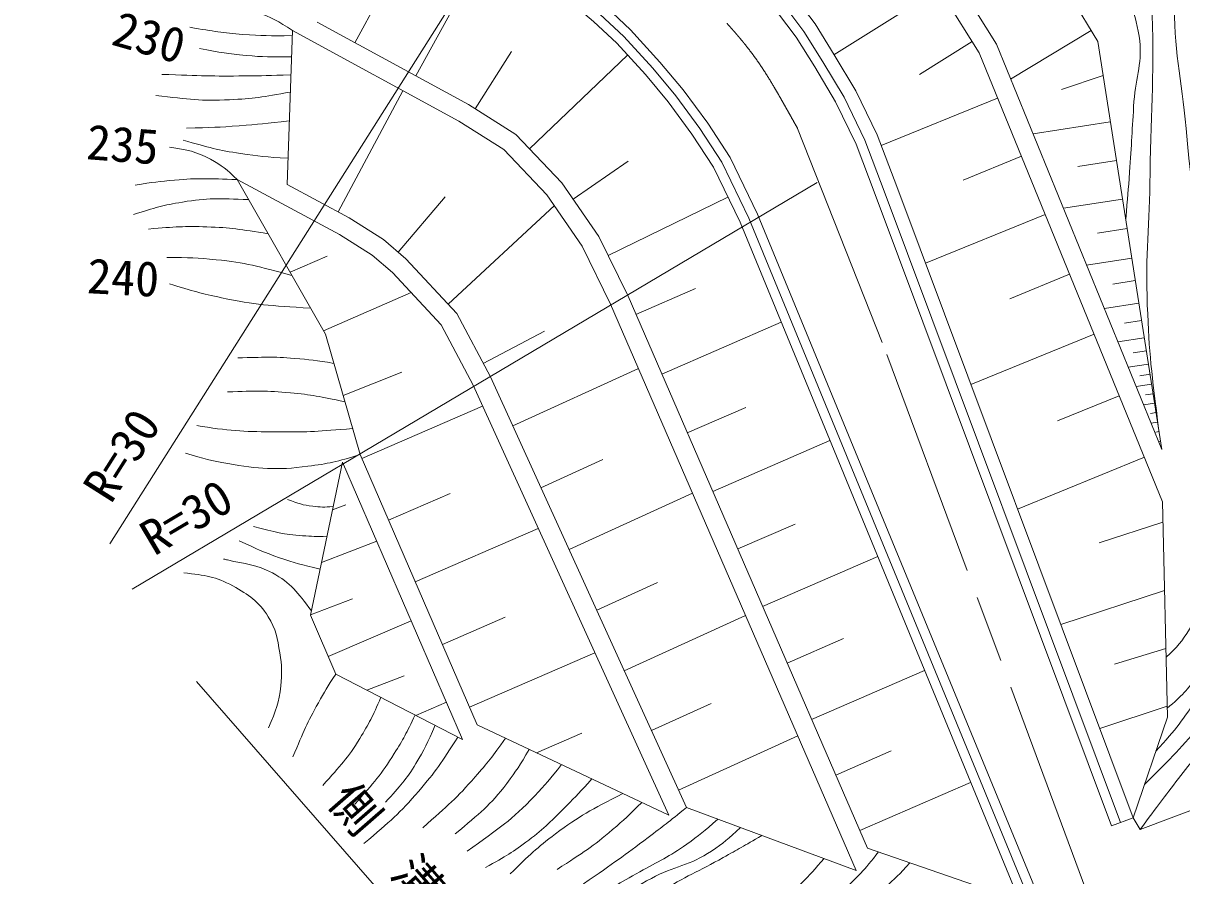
# Model space of a CAD drawing. Units: millimetres, scale not verified. Extents: x 40000 to 680000, y 20000 to 380000.
# Drawn here: x 482858 to 543250, y 242863 to 287292 of the extents above; entities that cross this region are included whole.
import ezdxf
from ezdxf.enums import TextEntityAlignment as Align

# ---------------------------------------------------------------- set-up
doc = ezdxf.new("R2010")
doc.units = ezdxf.units.MM
doc.header["$LTSCALE"] = 1000
doc.linetypes.add('CHAIN', pattern=[18.5, 12, -1.5, 3.5, -1.5])
for name, color, linetype, lineweight in [('M-BGD', 7, 'Continuous', 13), ('M-BMK', 2, 'CHAIN', 13), ('M-STR-HTXT', 7, 'Continuous', 13)]:
    doc.layers.add(name, color=color, linetype=linetype, lineweight=lineweight)
doc.styles.add('ＭＳ ゴシック', font='')
doc.styles.get('ＭＳ ゴシック').set_extended_font_data('MS Gothic')

msp = doc.modelspace()

# ---------------------------------------------------------------- linework, layer by layer
at = {"layer": 'M-BGD'}
for p, q in [((503329, 284540), (506793, 290902)), ((536664, 289984), (538865, 286332)), ((500148, 286272), (501881, 289453)), ((530603, 289078), (525116, 285643)), ((496896, 286905), (496613, 278884)), ((538521, 286903), (534329, 284377)), ((532320, 286334), (529577, 284617)), ((538865, 286332), (542212, 265079)), ((506422, 282825), (508312, 285815)), ((509252, 280741), (514364, 285631)), ((539142, 284573), (536975, 283833)), ((499269, 277462), (502649, 283772)), ((533651, 283392), (527585, 280914)), ((539523, 282156), (535496, 281522)), ((534890, 280359), (531857, 279120)), ((511524, 278128), (514384, 280096)), ((539840, 280142), (537826, 279825)), ((494015, 279141), (498619, 271084)), ((502398, 275366), (504851, 278238)), ((513351, 275186), (519590, 278232)), ((540157, 278129), (537080, 277644)), ((505013, 272645), (510544, 277789)), ((536129, 277326), (529895, 274779)), ((540399, 276590), (538861, 276348)), ((496768, 274323), (498695, 275159)), ((540642, 275051), (538290, 274681)), ((537403, 274209), (534285, 272935)), ((540827, 273875), (539651, 273690)), ((498514, 271268), (503084, 273250)), ((514797, 272117), (517910, 273467)), ((541012, 272700), (539215, 272417)), ((541154, 271801), (540255, 271659)), ((506840, 269561), (510024, 271246)), ((516147, 269004), (522373, 271705)), ((498619, 271084), (500415, 264809)), ((538676, 271091), (532258, 268470)), ((541295, 270902), (539922, 270686)), ((541403, 270216), (540717, 270108)), ((541511, 269529), (540462, 269364)), ((499531, 267896), (502590, 269112)), ((508376, 266302), (514933, 269291)), ((541594, 269004), (541069, 268922)), ((541677, 268480), (540875, 268353)), ((539987, 267882), (536778, 266571)), ((541754, 267986), (541353, 267923)), ((500504, 264604), (506805, 267337)), ((517473, 265949), (520529, 267274)), ((541832, 267492), (541263, 267402)), ((541910, 266998), (541626, 266953)), ((541988, 266504), (541652, 266451)), ((542066, 266010), (541898, 265984)), ((518798, 262893), (524910, 265544)), ((542143, 265516), (542040, 265500)), ((500415, 264809), (506523, 250729)), ((509843, 263083), (513063, 264550)), ((541298, 264673), (534690, 261974)), ((499498, 264411), (497834, 256443)), ((499498, 264411), (505762, 249970)), ((501896, 261394), (505106, 262786)), ((511310, 259863), (517750, 262798)), ((498979, 261928), (499675, 262194)), ((542243, 262359), (542504, 251131)), ((503288, 258185), (509707, 260969)), ((520100, 259893), (523099, 261194)), ((542268, 261290), (538938, 260214)), ((498408, 259193), (501284, 260293)), ((521401, 256894), (527400, 259496)), ((512751, 256701), (515913, 258142)), ((497829, 256454), (500026, 257294)), ((542351, 257723), (536942, 255963)), ((497834, 256443), (499154, 253375)), ((498759, 254294), (503080, 256153)), ((504707, 254915), (507976, 256334)), ((514192, 253539), (520516, 256421)), ((522678, 253949), (525623, 255226)), ((506125, 251646), (512663, 254482)), ((542420, 254715), (539735, 253888)), ((499154, 253375), (505762, 249970)), ((500768, 252544), (502724, 253292)), ((523955, 251004), (529845, 253559)), ((503330, 251223), (504921, 251908)), ((515607, 250435), (518712, 251850)), ((542490, 251707), (538974, 250537)), ((506523, 250729), (516520, 246019)), ((542504, 251131), (540714, 245890)), ((509611, 249274), (511973, 250299)), ((517022, 247330), (523232, 250160)), ((525209, 248114), (528100, 249367)), ((526463, 245223), (532244, 247731)), ((517437, 246420), (526275, 243143)), ((541075, 245279), (544446, 246539)), ((539590, 245470), (540714, 245890)), ((540714, 245890), (541075, 245279)), ((526861, 244305), (534347, 241722))]:
    msp.add_line(p, q, dxfattribs=at)
for points in [[(473484, 305589), (487306, 299215), (495900, 296623), (507205, 291260), (510692, 289473), (511661, 288826), (512922, 287754), (514159, 286597), (515673, 284939), (516868, 283506), (518131, 281797), (519268, 280043), (520681, 277128), (535140, 242012), (534231, 240240)], [(473693, 306043), (487484, 299683), (496080, 297091), (507426, 291708), (510945, 289905), (511963, 289226), (513255, 288128), (514515, 286948), (516050, 285268), (517262, 283814), (518542, 282082), (519705, 280289), (521137, 277333), (535690, 241989), (534623, 239908)], [(504938, 300389), (508961, 298739), (510937, 297841), (513199, 296661), (515173, 295378), (517597, 293546), (519201, 292091), (520756, 290487), (522084, 288814), (523555, 286853), (524541, 285278), (525645, 283437), (526731, 281192), (527738, 278541), (540058, 245645)], [(504470, 300040), (508763, 298280), (510718, 297391), (512947, 296228), (514885, 294968), (517278, 293161), (518853, 291731), (520380, 290156), (521688, 288509), (523142, 286570), (524114, 285016), (525205, 283199), (526271, 280994), (527270, 278365), (539590, 245470)], [(507816, 299965), (509239, 299382), (511244, 298470), (513553, 297266), (515575, 295951), (518045, 294086), (519688, 292594), (521283, 290949), (522638, 289242), (524132, 287250), (525138, 285643), (526262, 283770), (527374, 281469), (528393, 278789), (540714, 245890)], [(487128, 298746), (495719, 296155), (506984, 290811), (510438, 289041), (511360, 288426), (512589, 287381), (513803, 286245), (515296, 284611), (516475, 283197), (517719, 281512), (518832, 279797), (520224, 276924), (534590, 242035)], [(528580, 294194), (533586, 286197), (542212, 265079)], [(529115, 291454), (532693, 285739), (542243, 262359)], [(496896, 286905), (505562, 282185), (507903, 280705), (510161, 278344), (512000, 275673), (513475, 272652), (526275, 243143)], [(498188, 287340), (506069, 283048), (508541, 281485), (510940, 278977), (512866, 276179), (514384, 273071), (526861, 244305)], [(494015, 279141), (499343, 276288), (501045, 275207), (502111, 274296), (504641, 271576), (506310, 268423), (516520, 246019)], [(496613, 278884), (499848, 277152), (501641, 276013), (502804, 275019), (505463, 272160), (507208, 268865), (517437, 246420)]]:
    msp.add_lwpolyline(points, dxfattribs=at)
for points, knots in [([(530150, 293376), (531234, 293821), (531598, 293930), (532553, 294201), (534293, 294693), (535325, 294841), (537133, 294879), (538142, 294900), (538746, 294914), (539701, 294588), (540310, 294381), (540819, 294361), (541155, 293813), (541503, 293246), (541239, 292779), (541301, 292117), (541437, 290643), (541629, 289827), (541688, 288349), (541827, 284877), (541648, 282927), (541597, 279453), (541558, 276778), (541351, 275278), (541452, 272605), (541549, 270035), (541662, 269122), (542059, 266049)], [0, 0, 0, 0, 1, 1, 1, 2, 2, 2, 3, 3, 3, 4, 4, 4, 5, 5, 5, 6, 6, 6, 7, 7, 7, 8, 8, 8, 9, 9, 9, 9]), ([(531647, 292597), (532197, 292945), (532465, 293038), (533028, 293223), (534349, 293659), (535224, 293418), (536590, 293151), (537512, 292970), (538083, 292774), (538770, 292133), (539396, 291549), (539445, 290978), (539788, 290194), (540382, 288837), (540784, 288070), (541024, 286608), (541240, 285292), (540850, 284534), (540757, 283204), (540658, 281769), (540635, 280963), (540527, 279530), (540455, 278565), (540430, 278256), (540325, 277061)], [0, 0, 0, 0, 1, 1, 1, 2, 2, 2, 3, 3, 3, 4, 4, 4, 5, 5, 5, 6, 6, 6, 7, 7, 7, 8, 8, 8, 8]), ([(542431, 254256), (543036, 254778), (543250, 255087), (543652, 255710), (544597, 257176), (544250, 258371), (544444, 260104), (544899, 264174), (544666, 266496), (544502, 270588), (544326, 274987), (543868, 277428), (543473, 281812), (543235, 284453), (542795, 285923), (542873, 288573), (542914, 289961), (542933, 290483), (543146, 292117)], [0, 0, 0, 0, 1, 1, 1, 2, 2, 2, 3, 3, 3, 4, 4, 4, 5, 5, 5, 6, 6, 6, 6]), ([(491336, 288257), (492965, 288279), (493684, 288391), (495043, 287869), (495805, 287577), (496141, 287419), (496896, 286905)], [0, 0, 0, 0, 1, 1, 1, 2, 2, 2, 2]), ([(491549, 287079), (492844, 286859), (493226, 286790), (494311, 286707), (495315, 286631), (495672, 286631), (496886, 286642)], [0, 0, 0, 0, 1, 1, 1, 2, 2, 2, 2]), ([(542493, 251598), (543262, 252250), (543537, 252551), (544066, 253279), (544887, 254411), (545019, 255254), (545412, 256596), (545842, 258064), (545745, 258964), (545814, 260492), (545941, 263359), (545726, 264970), (545547, 267834), (545259, 272437), (544710, 274989), (544523, 279598), (544444, 281562), (544292, 282680), (544538, 284629), (544671, 285673), (544725, 286069), (545011, 287282)], [0, 0, 0, 0, 1, 1, 1, 2, 2, 2, 3, 3, 3, 4, 4, 4, 5, 5, 5, 6, 6, 6, 7, 7, 7, 7]), ([(492050, 285980), (493179, 285761), (493519, 285693), (494473, 285609), (495397, 285527), (495733, 285529), (496848, 285541)], [0, 0, 0, 0, 1, 1, 1, 2, 2, 2, 2]), ([(490079, 284623), (492159, 284554), (492717, 284521), (494408, 284543), (495348, 284555), (495659, 284559), (496815, 284606)], [0, 0, 0, 0, 1, 1, 1, 2, 2, 2, 2]), ([(541896, 249352), (542983, 250549), (543302, 251001), (544088, 252142), (545633, 254384), (546434, 255795), (547069, 258442), (547449, 260029), (547598, 260954), (547602, 262586), (547608, 265380), (547539, 266961), (547111, 269722), (546852, 271395), (546500, 272294), (546214, 273962), (545856, 276055), (545590, 277239), (545589, 279362), (545589, 281321), (545706, 282094), (546090, 284353)], [0, 0, 0, 0, 1, 1, 1, 2, 2, 2, 3, 3, 3, 4, 4, 4, 5, 5, 5, 6, 6, 6, 7, 7, 7, 7]), ([(489776, 283529), (491539, 283320), (492118, 283230), (493621, 283303), (494864, 283363), (495339, 283434), (496783, 283705)], [0, 0, 0, 0, 1, 1, 1, 2, 2, 2, 2]), ([(541302, 247613), (542784, 249090), (543217, 249537), (544335, 250866), (545617, 252390), (546421, 253214), (547360, 254970), (548320, 256763), (548623, 257932), (548887, 259949), (549260, 262813), (549084, 264477), (548716, 267341), (548406, 269763), (547660, 271009), (547226, 273411), (546970, 274832), (546921, 275644), (546790, 277082), (546643, 278695), (546501, 279613), (546645, 281226), (546704, 281896), (546721, 282148), (546863, 282934)], [0, 0, 0, 0, 1, 1, 1, 2, 2, 2, 3, 3, 3, 4, 4, 4, 5, 5, 5, 6, 6, 6, 7, 7, 7, 8, 8, 8, 8]), ([(491375, 281817), (492693, 281857), (493051, 281866), (494122, 281946), (495143, 282021), (495481, 282060), (496730, 282205)], [0, 0, 0, 0, 1, 1, 1, 2, 2, 2, 2]), ([(541075, 245279), (542037, 246574), (542291, 246908), (543084, 247941), (544409, 249668), (545287, 250531), (546549, 252303), (548003, 254343), (549082, 255387), (549966, 257731), (550614, 259450), (550742, 260534), (550735, 262371), (550729, 264028), (550178, 264895), (549827, 266514), (549497, 268033), (549287, 268878), (548991, 270404), (548614, 272339), (548409, 273426), (548143, 275380), (547923, 276992), (547657, 277897), (547706, 279524), (547740, 280617), (547780, 281046), (547997, 282310)], [0, 0, 0, 0, 1, 1, 1, 2, 2, 2, 3, 3, 3, 4, 4, 4, 5, 5, 5, 6, 6, 6, 7, 7, 7, 8, 8, 8, 9, 9, 9, 9]), ([(490486, 280835), (491446, 280667), (491857, 280624), (492618, 280205), (493219, 279874), (493460, 279675), (494015, 279141)], [0, 0, 0, 0, 1, 1, 1, 2, 2, 2, 2]), ([(491189, 281199), (492579, 280810), (493002, 280678), (494193, 280496), (495151, 280350), (495503, 280319), (496661, 280256)], [0, 0, 0, 0, 1, 1, 1, 2, 2, 2, 2]), ([(488693, 278848), (489655, 279011), (489944, 279043), (490752, 279115), (492022, 279227), (492483, 279188), (494015, 279141)], [0, 0, 0, 0, 1, 1, 1, 2, 2, 2, 2]), ([(488608, 277316), (489751, 277693), (490145, 277799), (491160, 277970), (492490, 278194), (493034, 278147), (494611, 278098)], [0, 0, 0, 0, 1, 1, 1, 2, 2, 2, 2]), ([(489399, 276564), (490809, 276685), (491250, 276718), (492436, 276677), (493691, 276635), (494152, 276555), (495629, 276316)], [0, 0, 0, 0, 1, 1, 1, 2, 2, 2, 2]), ([(490353, 275078), (491546, 275087), (491922, 275064), (492921, 274965), (494489, 274811), (495059, 274619), (496870, 274145)], [0, 0, 0, 0, 1, 1, 1, 2, 2, 2, 2]), ([(490490, 273709), (491738, 273312), (492132, 273217), (493204, 272982), (494987, 272592), (495672, 272591), (497846, 272437)], [0, 0, 0, 0, 1, 1, 1, 2, 2, 2, 2]), ([(494046, 269848), (495435, 269889), (495851, 269919), (497002, 269824), (497807, 269757), (498094, 269723), (499053, 269566)], [0, 0, 0, 0, 1, 1, 1, 2, 2, 2, 2]), ([(493513, 268079), (495037, 268128), (495512, 268153), (496784, 268031), (497903, 267923), (498312, 267846), (499625, 267569)], [0, 0, 0, 0, 1, 1, 1, 2, 2, 2, 2]), ([(491913, 266335), (492174, 266280), (492253, 266273), (492471, 266238), (493941, 266001), (494786, 266008), (496275, 265996), (497742, 265983), (498262, 266023), (500027, 266164)], [0, 0, 0, 0, 1, 1, 1, 2, 2, 2, 3, 3, 3, 3]), ([(491314, 264881), (492307, 264572), (492647, 264504), (493519, 264348), (495122, 264060), (496071, 263992), (497687, 264202), (498769, 264343), (499208, 264436), (500415, 264809)], [0, 0, 0, 0, 1, 1, 1, 2, 2, 2, 3, 3, 3, 3]), ([(496643, 262472), (497219, 262264), (497425, 262177), (497951, 262117), (498364, 262069), (498536, 262071), (499016, 262104)], [0, 0, 0, 0, 1, 1, 1, 2, 2, 2, 2]), ([(494866, 261067), (496034, 260779), (496405, 260648), (497418, 260582), (497915, 260549), (498102, 260537), (498693, 260557)], [0, 0, 0, 0, 1, 1, 1, 2, 2, 2, 2]), ([(494123, 260323), (495088, 259867), (495381, 259727), (496223, 259435), (497032, 259154), (497335, 259082), (498336, 258847)], [0, 0, 0, 0, 1, 1, 1, 2, 2, 2, 2]), ([(493299, 259370), (493400, 259349), (493427, 259341), (493509, 259322), (494436, 259103), (495013, 259096), (495851, 258643), (496823, 258118), (497155, 257632), (497882, 256677)], [0, 0, 0, 0, 1, 1, 1, 2, 2, 2, 3, 3, 3, 3]), ([(491227, 258651), (492354, 258514), (492881, 258466), (493787, 257965), (494621, 257504), (495121, 257172), (495629, 256366), (496042, 255710), (496102, 255239), (496235, 254476), (496350, 253813), (496345, 253425), (496283, 252755), (496201, 251872), (496027, 251513), (495653, 250574)], [0, 0, 0, 0, 1, 1, 1, 2, 2, 2, 3, 3, 3, 4, 4, 4, 5, 5, 5, 5]), ([(499154, 253375), (498701, 252685), (498580, 252475), (498243, 251880), (497646, 250823), (497498, 250415), (496919, 249069)], [0, 0, 0, 0, 1, 1, 1, 2, 2, 2, 2]), ([(501505, 252164), (501063, 251150), (500900, 250823), (500408, 250022), (499769, 248980), (499429, 248637), (498469, 247566)], [0, 0, 0, 0, 1, 1, 1, 2, 2, 2, 2]), ([(503290, 251244), (502836, 250285), (502673, 249990), (502201, 249230), (501514, 248122), (501164, 247765), (500150, 246597)], [0, 0, 0, 0, 1, 1, 1, 2, 2, 2, 2]), ([(504324, 250711), (503930, 249768), (503788, 249456), (503332, 248713), (502807, 247859), (502533, 247571), (501749, 246694)], [0, 0, 0, 0, 1, 1, 1, 2, 2, 2, 2]), ([(505518, 250096), (504654, 248743), (504361, 248309), (503477, 247276), (502473, 246102), (502008, 245726), (500618, 244546)], [0, 0, 0, 0, 1, 1, 1, 2, 2, 2, 2]), ([(508004, 250031), (507302, 249058), (507073, 248774), (506417, 248018), (505444, 246895), (505016, 246553), (503687, 245368)], [0, 0, 0, 0, 1, 1, 1, 2, 2, 2, 2]), ([(509232, 249453), (508754, 248607), (508565, 248341), (508065, 247679), (507181, 246507), (506688, 246163), (505383, 245045)], [0, 0, 0, 0, 1, 1, 1, 2, 2, 2, 2]), ([(510912, 248661), (510311, 247874), (510092, 247643), (509519, 247032), (508301, 245734), (507697, 245384), (505997, 244141)], [0, 0, 0, 0, 1, 1, 1, 2, 2, 2, 2]), ([(512502, 247912), (511883, 247224), (511704, 247036), (511167, 246499), (510437, 245770), (510033, 245347), (509212, 244722), (508382, 244091), (508031, 243898), (506950, 243301)], [0, 0, 0, 0, 1, 1, 1, 2, 2, 2, 3, 3, 3, 3]), ([(514115, 247152), (512441, 246277), (511874, 246015), (510601, 245045), (509623, 244300), (509272, 243984), (508243, 242962)], [0, 0, 0, 0, 1, 1, 1, 2, 2, 2, 2]), ([(515098, 246690), (514417, 245995), (514196, 245798), (513582, 245268), (512530, 244360), (512083, 244109), (510690, 243200)], [0, 0, 0, 0, 1, 1, 1, 2, 2, 2, 2]), ([(517437, 246420), (516484, 245658), (516227, 245461), (515439, 244864), (514146, 243882), (513703, 243587), (512063, 242441)], [0, 0, 0, 0, 1, 1, 1, 2, 2, 2, 2]), ([(519065, 245816), (518338, 245172), (518104, 244983), (517443, 244508), (516544, 243863), (515965, 243617), (515003, 243071), (513899, 242443), (513531, 242252), (512144, 241520)], [0, 0, 0, 0, 1, 1, 1, 2, 2, 2, 3, 3, 3, 3]), ([(520250, 245377), (519612, 244771), (519362, 244584), (518735, 244153), (517627, 243391), (516785, 243367), (515601, 242731), (514219, 241990), (513752, 241632), (512241, 240534)], [0, 0, 0, 0, 1, 1, 1, 2, 2, 2, 3, 3, 3, 3]), ([(521363, 244964), (520392, 244400), (520139, 244257), (519349, 243814), (518091, 243107), (517332, 242807), (516102, 242053), (515220, 241512), (514921, 241318), (513889, 240599)], [0, 0, 0, 0, 1, 1, 1, 2, 2, 2, 3, 3, 3, 3]), ([(527438, 244106), (526686, 243137), (526375, 242809), (525572, 242101), (524365, 241038), (523318, 240962), (522034, 239993), (520916, 239149), (520523, 238771), (519369, 237594)], [0, 0, 0, 0, 1, 1, 1, 2, 2, 2, 3, 3, 3, 3]), ([(524604, 243763), (523677, 242693), (523326, 242335), (522374, 241568), (521145, 240579), (520531, 240326), (518884, 239533)], [0, 0, 0, 0, 1, 1, 1, 2, 2, 2, 2]), ([(529075, 243541), (528522, 242911), (528308, 242727), (527777, 242247), (526448, 241043), (525251, 240957), (523924, 239751), (522937, 238854), (522508, 238225), (521647, 237207), (520742, 236136), (520458, 235761), (519417, 234396)], [0, 0, 0, 0, 1, 1, 1, 2, 2, 2, 3, 3, 3, 4, 4, 4, 4])]:
    msp.add_open_spline(points, degree=3, knots=knots, dxfattribs=at)
at = {"layer": 'M-BMK'}
for p, q in [((523220, 281812), (527875, 270022)), ((527875, 270022), (538722, 240901))]:
    msp.add_line(p, q, dxfattribs=at)
msp.add_open_spline([(503989, 297040), (506777, 295776), (507562, 295424), (509779, 294244), (511927, 293101), (513183, 292527), (515165, 291118), (516985, 289824), (517965, 289005), (519472, 287356), (521236, 285427), (521739, 284444), (523220, 281812)], degree=3, knots=[0, 0, 0, 0, 1, 1, 1, 2, 2, 2, 3, 3, 3, 4, 4, 4, 4], dxfattribs=at)
at = {"layer": 'M-STR-HTXT'}
for p, q in [((509086, 294481), (487368, 260163)), ((524241, 278991), (488533, 257792)), ((511206, 230869), (491901, 252982))]:
    msp.add_line(p, q, dxfattribs=at)

# ---------------------------------------------------------------- texts
at = {"layer": 'M-BGD', "style": 'ＭＳ ゴシック'}
for s, rotation, p in [('230', 343.94, (489433, 286557)), ('235', 355.635, (488048, 280980)), ('240', 356.987, (488076, 274042))]:
    msp.add_text(s, height=1833, rotation=rotation, dxfattribs=at).set_placement(p, align=Align.MIDDLE_CENTER)
at = {"layer": 'M-STR-HTXT', "style": 'ＭＳ ゴシック'}
for s, rotation, p in [('R=30', 57.673, (489230, 264001)), ('R=30', 30.697, (492107, 260297)), ('側\u3000溝 L=439.0', 311.121, (503990, 239759))]:
    msp.add_text(s, height=1833, rotation=rotation, dxfattribs=at).set_placement(p, align=Align.BOTTOM_CENTER)

doc.saveas('drawing.dxf')
